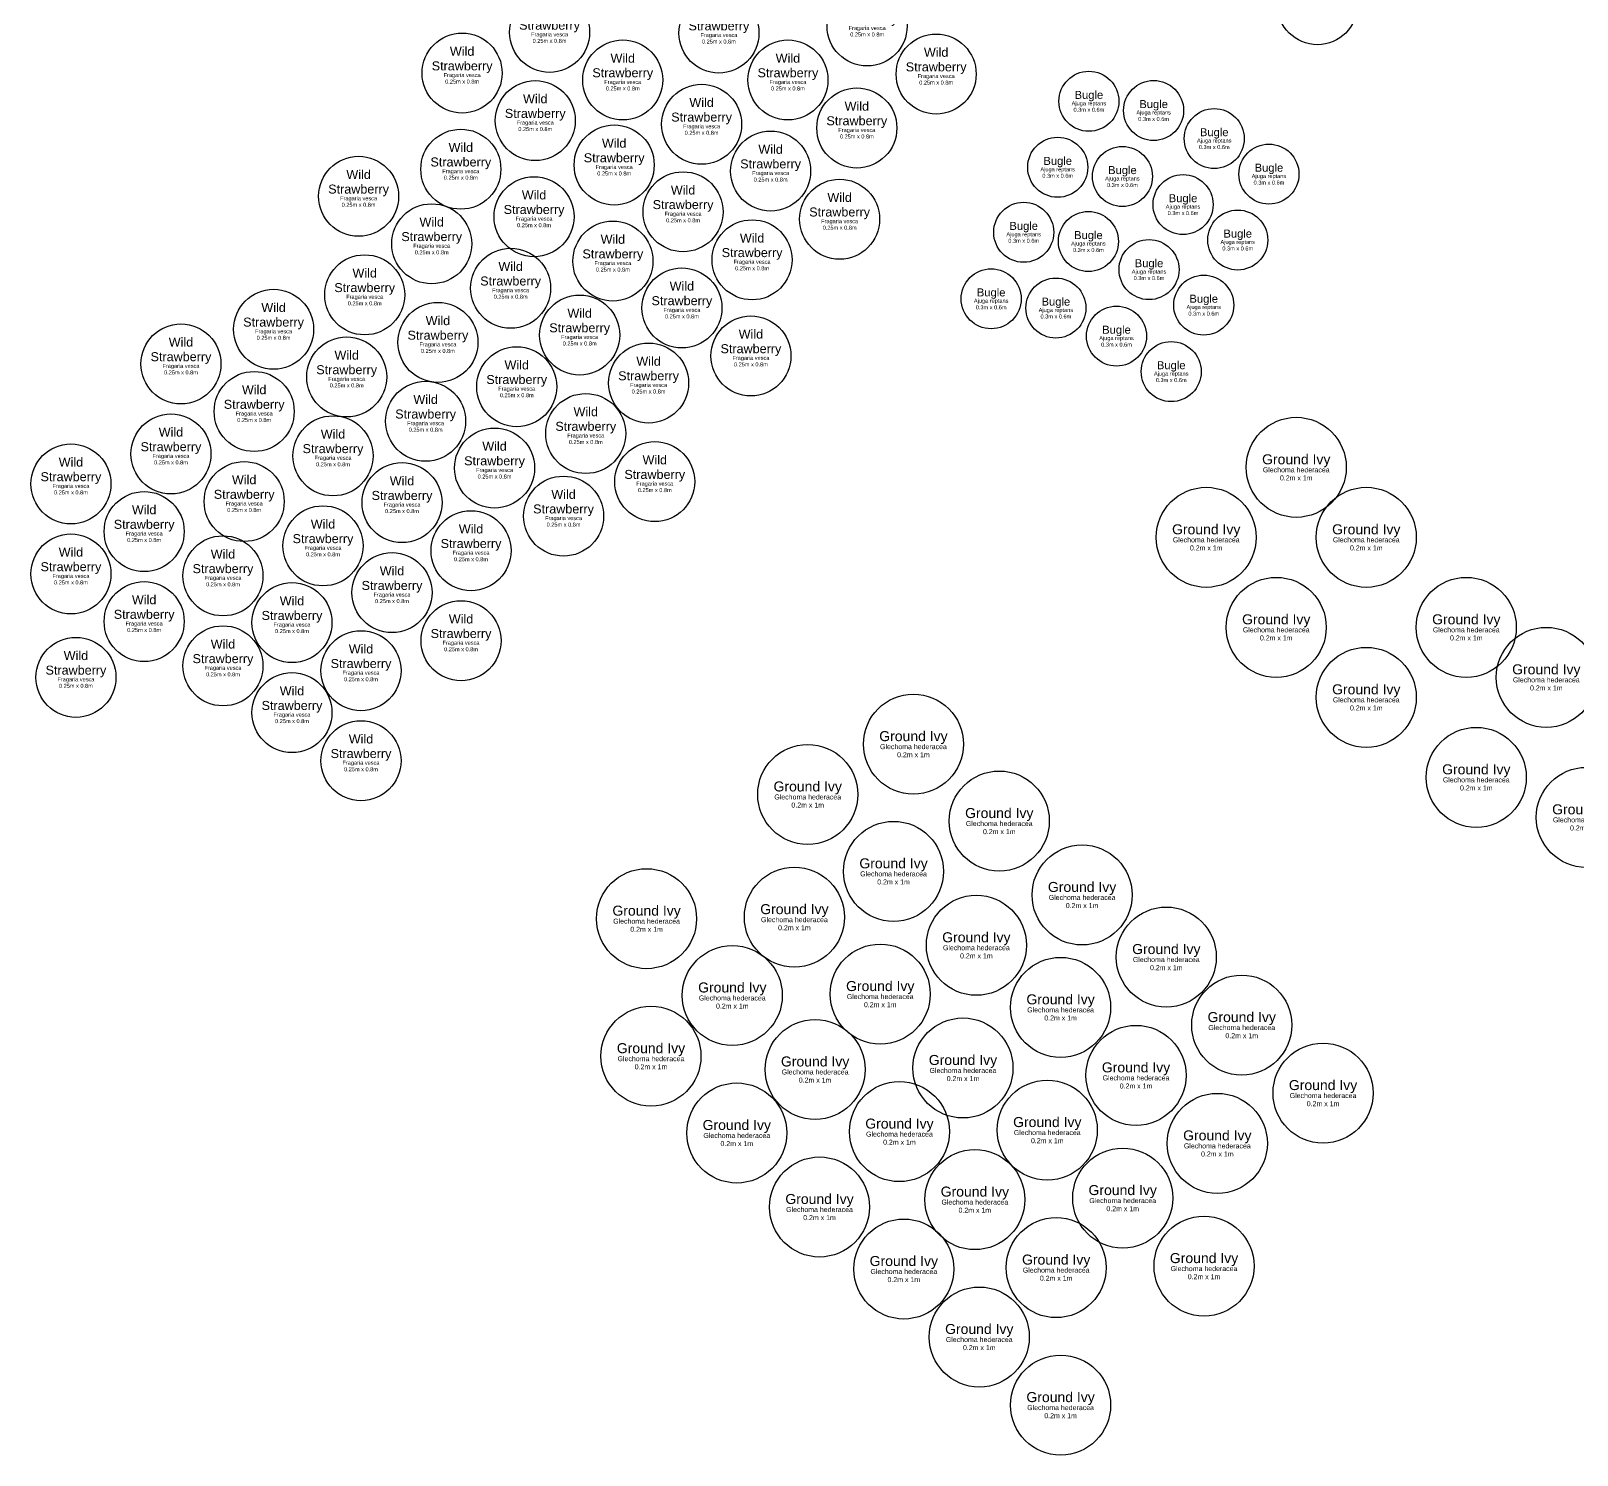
# Model space of a CAD drawing. Header units: metres. Extents: x -13.6 to 49.6, y 0.9 to 36.7.
# Drawn here: x -13.65 to 1.81, y 0.92 to 15.16 of the extents above; entities that cross this region are included whole.
import ezdxf

# ---------------------------------------------------------------- set-up
doc = ezdxf.new("R2010")
doc.units = ezdxf.units.M
doc.layers.add('Plant - Perennial', color=3, linetype='Continuous', lineweight=25, true_color=0x00ff00)
doc.styles.add('textstyle111', font='')
doc.styles.add('textstyle112', font='')
doc.styles.add('textstyle34', font='')
doc.styles.add('textstyle35', font='')
doc.styles.add('textstyle67', font='')
doc.styles.add('textstyle68', font='')
doc.styles.add('textstyle85', font='')
doc.styles.add('textstyle86', font='')
doc.styles.get('textstyle111').set_extended_font_data('Arial')
doc.styles.get('textstyle112').set_extended_font_data('Arial')
doc.styles.get('textstyle34').set_extended_font_data('Arial')
doc.styles.get('textstyle35').set_extended_font_data('Arial')
doc.styles.get('textstyle67').set_extended_font_data('Arial')
doc.styles.get('textstyle68').set_extended_font_data('Arial')
doc.styles.get('textstyle85').set_extended_font_data('Arial')
doc.styles.get('textstyle86').set_extended_font_data('Arial')

# ---------------------------------------------------------------- blocks, each defined once
blk = doc.blocks.new('Perennial - Glechoma hederacea')
at = {"layer": 'Plant - Perennial'}
blk.add_circle((0, 0), 0.5, dxfattribs=at)
at = {"layer": 'Plant - Perennial', "insert": (0, 0), "line_spacing_factor": 0.971628}
for s, char_height, attachment_point, style in [('\\c32767;Ground Ivy', 0.1, 8, 'textstyle86'), ('\\c32767;Glechoma hederacea\\P0.2m x 1m', 0.05, 2, 'textstyle85')]:
    blk.add_mtext(s, dxfattribs=dict(at, char_height=char_height, attachment_point=attachment_point, style=style))
blk = doc.blocks.new('Perennial - Ajuga reptans')
at = {"layer": 'Plant - Perennial'}
blk.add_circle((0, 0), 0.3, dxfattribs=at)
at = {"layer": 'Plant - Perennial', "insert": (0, 0), "line_spacing_factor": 0.971628}
for s, char_height, attachment_point, style in [('\\c32767;Ajuga reptans\\P0.3m x 0.6m', 0.04, 2, 'textstyle34'), ('\\c32767;Bugle', 0.08, 8, 'textstyle35')]:
    blk.add_mtext(s, dxfattribs=dict(at, char_height=char_height, attachment_point=attachment_point, style=style))
blk = doc.blocks.new('Perennial - Fragaria vesca')
at = {"layer": 'Plant - Perennial'}
blk.add_circle((0, 0), 0.4, dxfattribs=at)
at = {"layer": 'Plant - Perennial', "insert": (0, 0), "line_spacing_factor": 0.971628}
for s, char_height, attachment_point, style in [('\\c32767;Wild\\PStrawberry', 0.09, 8, 'textstyle68'), ('\\c32767;Fragaria vesca\\P0.25m x 0.8m', 0.04, 2, 'textstyle67')]:
    blk.add_mtext(s, dxfattribs=dict(at, char_height=char_height, attachment_point=attachment_point, style=style))
blk = doc.blocks.new('Perennial - Origanum vulgare')
at = {"layer": 'Plant - Perennial'}
blk.add_circle((0, 0), 0.4, dxfattribs=at)
at = {"layer": 'Plant - Perennial', "insert": (0, 0), "line_spacing_factor": 0.971628}
for s, char_height, attachment_point, style in [('\\c32767;Marjoram', 0.09, 8, 'textstyle112'), ('\\c32767;Origanum vulgare\\P0.6m x 0.8m', 0.04, 2, 'textstyle111')]:
    blk.add_mtext(s, dxfattribs=dict(at, char_height=char_height, attachment_point=attachment_point, style=style))

msp = doc.modelspace()

# ---------------------------------------------------------------- block references
at = {"layer": 'Plant - Perennial'}
for name, p in [('Perennial - Origanum vulgare', (-0.788, 15.425)), ('Perennial - Fragaria vesca', (-5.29, 15.213)), ('Perennial - Fragaria vesca', (-8.465, 15.149)), ('Perennial - Fragaria vesca', (-6.772, 15.142)), ('Perennial - Fragaria vesca', (-9.339, 14.742)), ('Perennial - Fragaria vesca', (-7.733, 14.673)), ('Perennial - Fragaria vesca', (-6.082, 14.673)), ('Perennial - Fragaria vesca', (-4.6, 14.732)), ('Perennial - Ajuga reptans', (-3.073, 14.46)), ('Perennial - Fragaria vesca', (-8.608, 14.267)), ('Perennial - Fragaria vesca', (-6.945, 14.23)), ('Perennial - Fragaria vesca', (-5.393, 14.193)), ('Perennial - Ajuga reptans', (-2.426, 14.368)), ('Perennial - Ajuga reptans', (-1.82, 14.087)), ('Perennial - Fragaria vesca', (-7.819, 13.823)), ('Perennial - Fragaria vesca', (-9.352, 13.781)), ('Perennial - Fragaria vesca', (-6.255, 13.762)), ('Perennial - Ajuga reptans', (-3.385, 13.8)), ('Perennial - Ajuga reptans', (-2.738, 13.708)), ('Perennial - Ajuga reptans', (-1.273, 13.732)), ('Perennial - Fragaria vesca', (-10.374, 13.51)), ('Perennial - Fragaria vesca', (-8.62, 13.306)), ('Perennial - Fragaria vesca', (-7.13, 13.355)), ('Perennial - Fragaria vesca', (-5.565, 13.281)), ('Perennial - Ajuga reptans', (-2.132, 13.427)), ('Perennial - Ajuga reptans', (-3.725, 13.15)), ('Perennial - Fragaria vesca', (-9.643, 13.035)), ('Perennial - Ajuga reptans', (-3.078, 13.058)), ('Perennial - Ajuga reptans', (-1.585, 13.073)), ('Perennial - Fragaria vesca', (-7.832, 12.862)), ('Perennial - Fragaria vesca', (-6.44, 12.875)), ('Perennial - Fragaria vesca', (-8.854, 12.591)), ('Perennial - Ajuga reptans', (-2.472, 12.777)), ('Perennial - Fragaria vesca', (-10.313, 12.525)), ('Perennial - Fragaria vesca', (-7.142, 12.394)), ('Perennial - Ajuga reptans', (-4.05, 12.485)), ('Perennial - Ajuga reptans', (-3.403, 12.393)), ('Perennial - Ajuga reptans', (-1.925, 12.422)), ('Perennial - Fragaria vesca', (-11.224, 12.18)), ('Perennial - Fragaria vesca', (-8.164, 12.123)), ('Perennial - Fragaria vesca', (-9.581, 12.049)), ('Perennial - Ajuga reptans', (-2.797, 12.112)), ('Perennial - Fragaria vesca', (-12.15, 11.834)), ('Perennial - Fragaria vesca', (-6.452, 11.914)), ('Perennial - Fragaria vesca', (-10.493, 11.704)), ('Perennial - Ajuga reptans', (-2.25, 11.757)), ('Perennial - Fragaria vesca', (-8.793, 11.606)), ('Perennial - Fragaria vesca', (-7.475, 11.643)), ('Perennial - Fragaria vesca', (-11.418, 11.358)), ('Perennial - Fragaria vesca', (-9.704, 11.261)), ('Perennial - Fragaria vesca', (-8.103, 11.138)), ('Perennial - Fragaria vesca', (-12.25, 10.934)), ('Perennial - Fragaria vesca', (-10.63, 10.915)), ('Perennial - Glechoma hederacea', (-1, 10.8)), ('Perennial - Fragaria vesca', (-9.015, 10.793)), ('Perennial - Fragaria vesca', (-13.25, 10.634)), ('Perennial - Fragaria vesca', (-7.413, 10.657)), ('Perennial - Fragaria vesca', (-11.518, 10.458)), ('Perennial - Fragaria vesca', (-9.94, 10.447)), ('Perennial - Fragaria vesca', (-8.325, 10.312)), ('Perennial - Fragaria vesca', (-12.518, 10.158)), ('Perennial - Glechoma hederacea', (-1.9, 10.1)), ('Perennial - Glechoma hederacea', (-0.3, 10.1)), ('Perennial - Fragaria vesca', (-10.73, 10.015)), ('Perennial - Fragaria vesca', (-9.25, 9.966)), ('Perennial - Fragaria vesca', (-13.25, 9.734)), ('Perennial - Fragaria vesca', (-11.73, 9.715)), ('Perennial - Fragaria vesca', (-10.04, 9.547)), ('Perennial - Fragaria vesca', (-12.518, 9.258)), ('Perennial - Fragaria vesca', (-11.04, 9.247)), ('Perennial - Glechoma hederacea', (-1.2, 9.2)), ('Perennial - Glechoma hederacea', (0.7, 9.2)), ('Perennial - Fragaria vesca', (-9.35, 9.066)), ('Perennial - Fragaria vesca', (-11.73, 8.815)), ('Perennial - Fragaria vesca', (-10.35, 8.766)), ('Perennial - Glechoma hederacea', (1.5, 8.7)), ('Perennial - Fragaria vesca', (-13.2, 8.7)), ('Perennial - Glechoma hederacea', (-0.3, 8.5)), ('Perennial - Fragaria vesca', (-11.04, 8.347)), ('Perennial - Glechoma hederacea', (-4.827, 8.032)), ('Perennial - Fragaria vesca', (-10.35, 7.866)), ('Perennial - Glechoma hederacea', (0.8, 7.7)), ('Perennial - Glechoma hederacea', (-5.884, 7.529)), ('Perennial - Glechoma hederacea', (-3.969, 7.263)), ('Perennial - Glechoma hederacea', (1.9, 7.3)), ('Perennial - Glechoma hederacea', (-5.026, 6.76)), ('Perennial - Glechoma hederacea', (-3.141, 6.524)), ('Perennial - Glechoma hederacea', (-6.017, 6.302)), ('Perennial - Glechoma hederacea', (-7.495, 6.287)), ('Perennial - Glechoma hederacea', (-4.198, 6.021)), ('Perennial - Glechoma hederacea', (-2.299, 5.903)), ('Perennial - Glechoma hederacea', (-5.159, 5.533)), ('Perennial - Glechoma hederacea', (-6.638, 5.519)), ('Perennial - Glechoma hederacea', (-3.356, 5.4)), ('Perennial - Glechoma hederacea', (-1.545, 5.223)), ('Perennial - Glechoma hederacea', (-7.451, 4.912)), ('Perennial - Glechoma hederacea', (-5.81, 4.779)), ('Perennial - Glechoma hederacea', (-4.332, 4.794)), ('Perennial - Glechoma hederacea', (-2.602, 4.72)), ('Perennial - Glechoma hederacea', (-0.732, 4.543)), ('Perennial - Glechoma hederacea', (-6.593, 4.144)), ('Perennial - Glechoma hederacea', (-4.967, 4.158)), ('Perennial - Glechoma hederacea', (-3.489, 4.173)), ('Perennial - Glechoma hederacea', (-1.789, 4.04)), ('Perennial - Glechoma hederacea', (-5.766, 3.404)), ('Perennial - Glechoma hederacea', (-4.213, 3.478)), ('Perennial - Glechoma hederacea', (-2.735, 3.493)), ('Perennial - Glechoma hederacea', (-4.923, 2.784)), ('Perennial - Glechoma hederacea', (-3.4, 2.798)), ('Perennial - Glechoma hederacea', (-1.922, 2.813)), ('Perennial - Glechoma hederacea', (-4.169, 2.104)), ('Perennial - Glechoma hederacea', (-3.356, 1.423))]:
    msp.add_blockref(name, p, dxfattribs=at)

doc.saveas('drawing.dxf')
